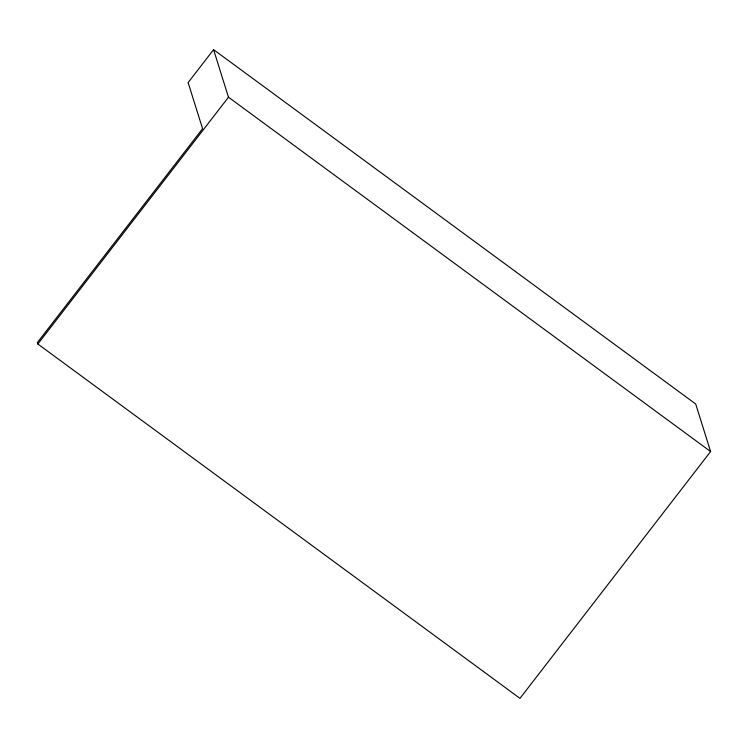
<?xml version="1.0" encoding="UTF-8"?>
<svg xmlns="http://www.w3.org/2000/svg" width="748" height="748" viewBox="0 0 748 748"><rect width="100%" height="100%" fill="white"/><g stroke="black" fill="none" stroke-linecap="round" stroke-linejoin="round"><path stroke-width="1.12" d="M213.573 49.639L188.131 82.579L202.577 128.684L37.4 342.556L37.858 344.005L519.982 698.361L710.6 451.549L695.696 403.995L213.573 49.639L228.477 97.203L710.6 451.549M37.858 344.005L228.477 97.203"/></g></svg>
